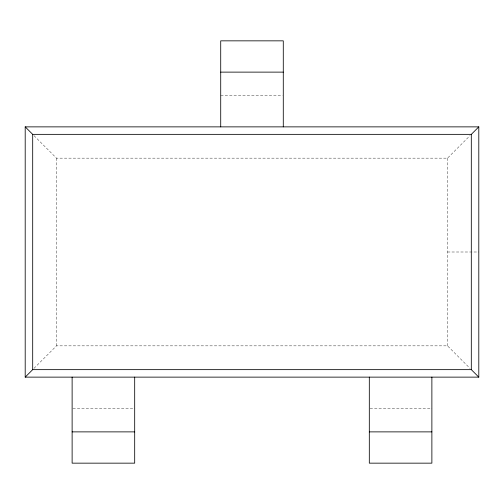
<?xml version="1.0" encoding="UTF-8"?>
<svg xmlns="http://www.w3.org/2000/svg" width="504" height="504" viewBox="0 0 504 504"><rect width="100%" height="100%" fill="white"/><g stroke="black" fill="none" stroke-linecap="round" stroke-linejoin="round"><path stroke-width="0.38" stroke-dasharray="2.52 1.89" d="M33.982 368.348L56.48 345.851L447.521 345.851L470.018 368.348M33.982 135.652L56.48 158.149L447.521 158.149L470.018 135.652M220.714 95.584L282.498 95.584M447.521 252L478.8 252M72.904 408.416L134.688 408.416M370.094 408.416L431.878 408.416M447.521 158.149L447.521 345.851M56.48 158.149L56.48 345.851"/><path stroke-width="0.76" d="M25.2 377.131L32.691 369.646L471.309 369.646L478.8 377.131L478.8 126.869L25.2 126.869L25.2 377.131L478.8 377.131M25.2 126.869L32.691 134.354L471.309 134.354L478.8 126.869M220.714 72.122L283.286 72.122M72.122 431.878L134.688 431.878M369.312 431.878L431.878 431.878M471.309 134.354L471.309 369.646M431.878 377.131L431.878 463.157L369.312 463.157L369.312 377.131M283.286 126.869L283.286 40.843L220.714 40.843L220.714 126.869M134.688 377.131L134.688 463.157L72.122 463.157L72.122 377.131M32.691 134.354L32.691 369.646"/></g></svg>
